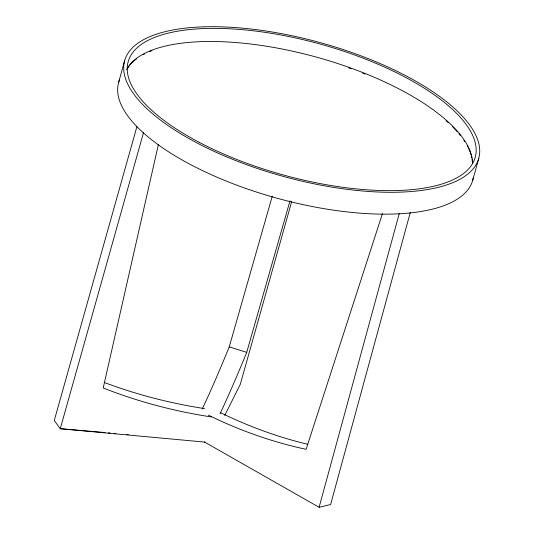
<?xml version="1.0" encoding="UTF-8"?>
<svg xmlns="http://www.w3.org/2000/svg" width="534" height="534" viewBox="0 0 534 534"><rect width="100%" height="100%" fill="white"/><g stroke="black" fill="none" stroke-linecap="round" stroke-linejoin="round"><path stroke-width="0.8" d="M158.411 144.514L103.209 387.971A594.309 494.771 -36.1 0 0 211.331 416.941M204.402 441.965L319.112 507.3L399.218 213.653M410.272 212.492L330.613 504.53L319.112 507.3M118.608 82.556L124.629 60.696M472.75 180.165L478.771 158.304A183.676 69.4 15.4 0 0 229.199 27.174A183.676 69.4 15.4 0 0 197.139 143.019A183.676 69.4 15.4 0 0 478.771 158.304M136.938 126.491L54.261 420.518L60.262 428.742L204.929 442.105M60.262 428.742L143.606 132.305M291.657 201.652L240.293 384.32L224.734 415.412M202.199 409.071A594.309 40.09 -72.7 0 0 229.24 346.9L272.267 196.198M220.008 413.857A594.309 40.09 -72.7 0 0 246.735 352.347L289.989 200.851M382.437 213.66L306.115 449.308A594.309 454.681 76.5 0 1 208.333 415.132M60.375 428.675L105.091 432.54M108.402 432.827L110.057 432.974M114.196 433.334L115.858 433.474M126.618 434.409L128.273 434.549M229.24 346.9L246.735 352.347M126.618 69.614A179.998 68.012 15.4 0 1 314.212 56.517A179.998 68.012 15.4 0 1 472.563 163.331M473.291 177.802A183.676 69.4 15.4 0 1 276.138 197.96A183.676 69.4 15.4 0 1 119.663 79.493M127.259 68.746A179.998 68.012 15.4 0 1 131.978 62.752M132.499 62.238A179.998 68.012 15.4 0 1 136.557 58.8M143.139 54.642A179.998 68.012 15.4 0 1 144.567 53.887M149.68 51.544A179.998 68.012 15.4 0 1 151.943 50.643M348.729 67.905A179.998 68.012 15.4 0 1 351.005 68.719M362.693 73.138A179.998 68.012 15.4 0 1 365.002 74.052M446.05 120.677A179.998 68.012 15.4 0 1 448.413 122.8M452.512 126.725A179.998 68.012 15.4 0 1 457.284 131.811M458.953 133.754A179.998 68.012 15.4 0 1 460.535 135.696M463.839 140.195A179.998 68.012 15.4 0 1 464.754 141.577M467.203 145.689A179.998 68.012 15.4 0 1 467.917 147.044M468.578 148.392A179.998 68.012 15.4 0 1 471.061 154.9M471.442 156.315A179.998 68.012 15.4 0 1 471.789 157.857M472.056 159.392A179.998 68.012 15.4 0 1 472.323 161.655M307.791 444.308A594.309 454.681 76.5 0 1 220.569 412.715M204.529 408.597A594.309 494.771 -36.1 0 1 104.51 382.558M199.229 142.351A179.998 68.012 15.4 0 0 475.227 157.33A179.998 68.012 15.4 0 0 230.648 28.823A179.998 68.012 15.4 0 0 199.229 142.351"/></g></svg>
